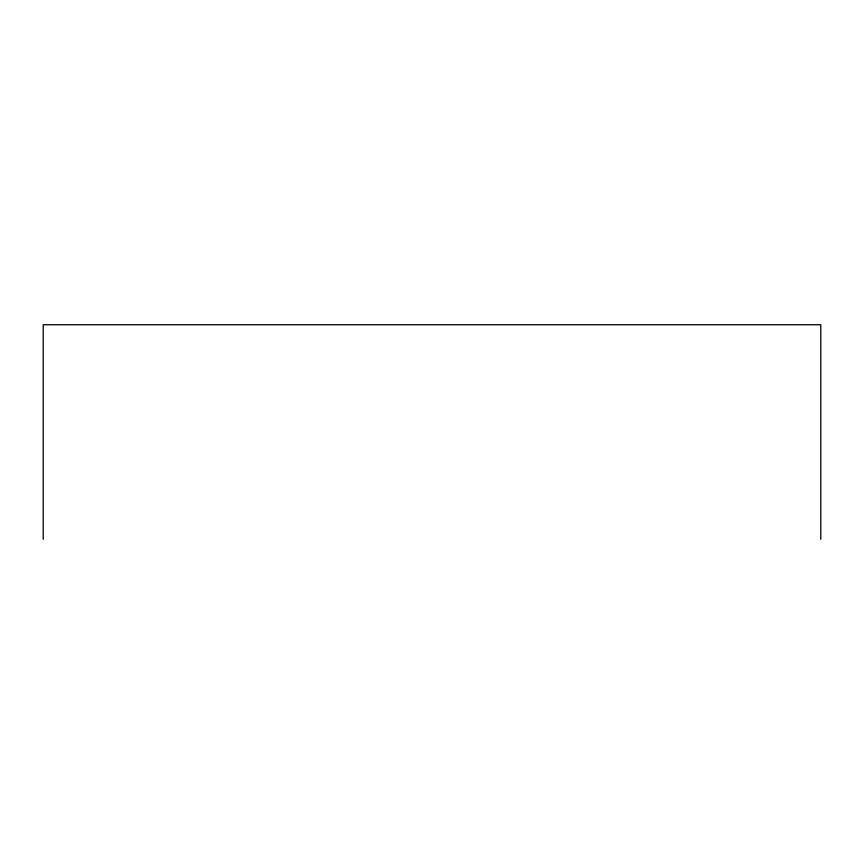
<?xml version="1.0" encoding="UTF-8"?>
<svg xmlns="http://www.w3.org/2000/svg" width="864" height="864" viewBox="0 0 864 864"><rect width="100%" height="100%" fill="white"/><g stroke="black" fill="none" stroke-linecap="round" stroke-linejoin="round"><path stroke-width="1.3" d="M820.8 539.255L820.8 324.745L43.2 324.745L43.2 539.255"/></g></svg>
